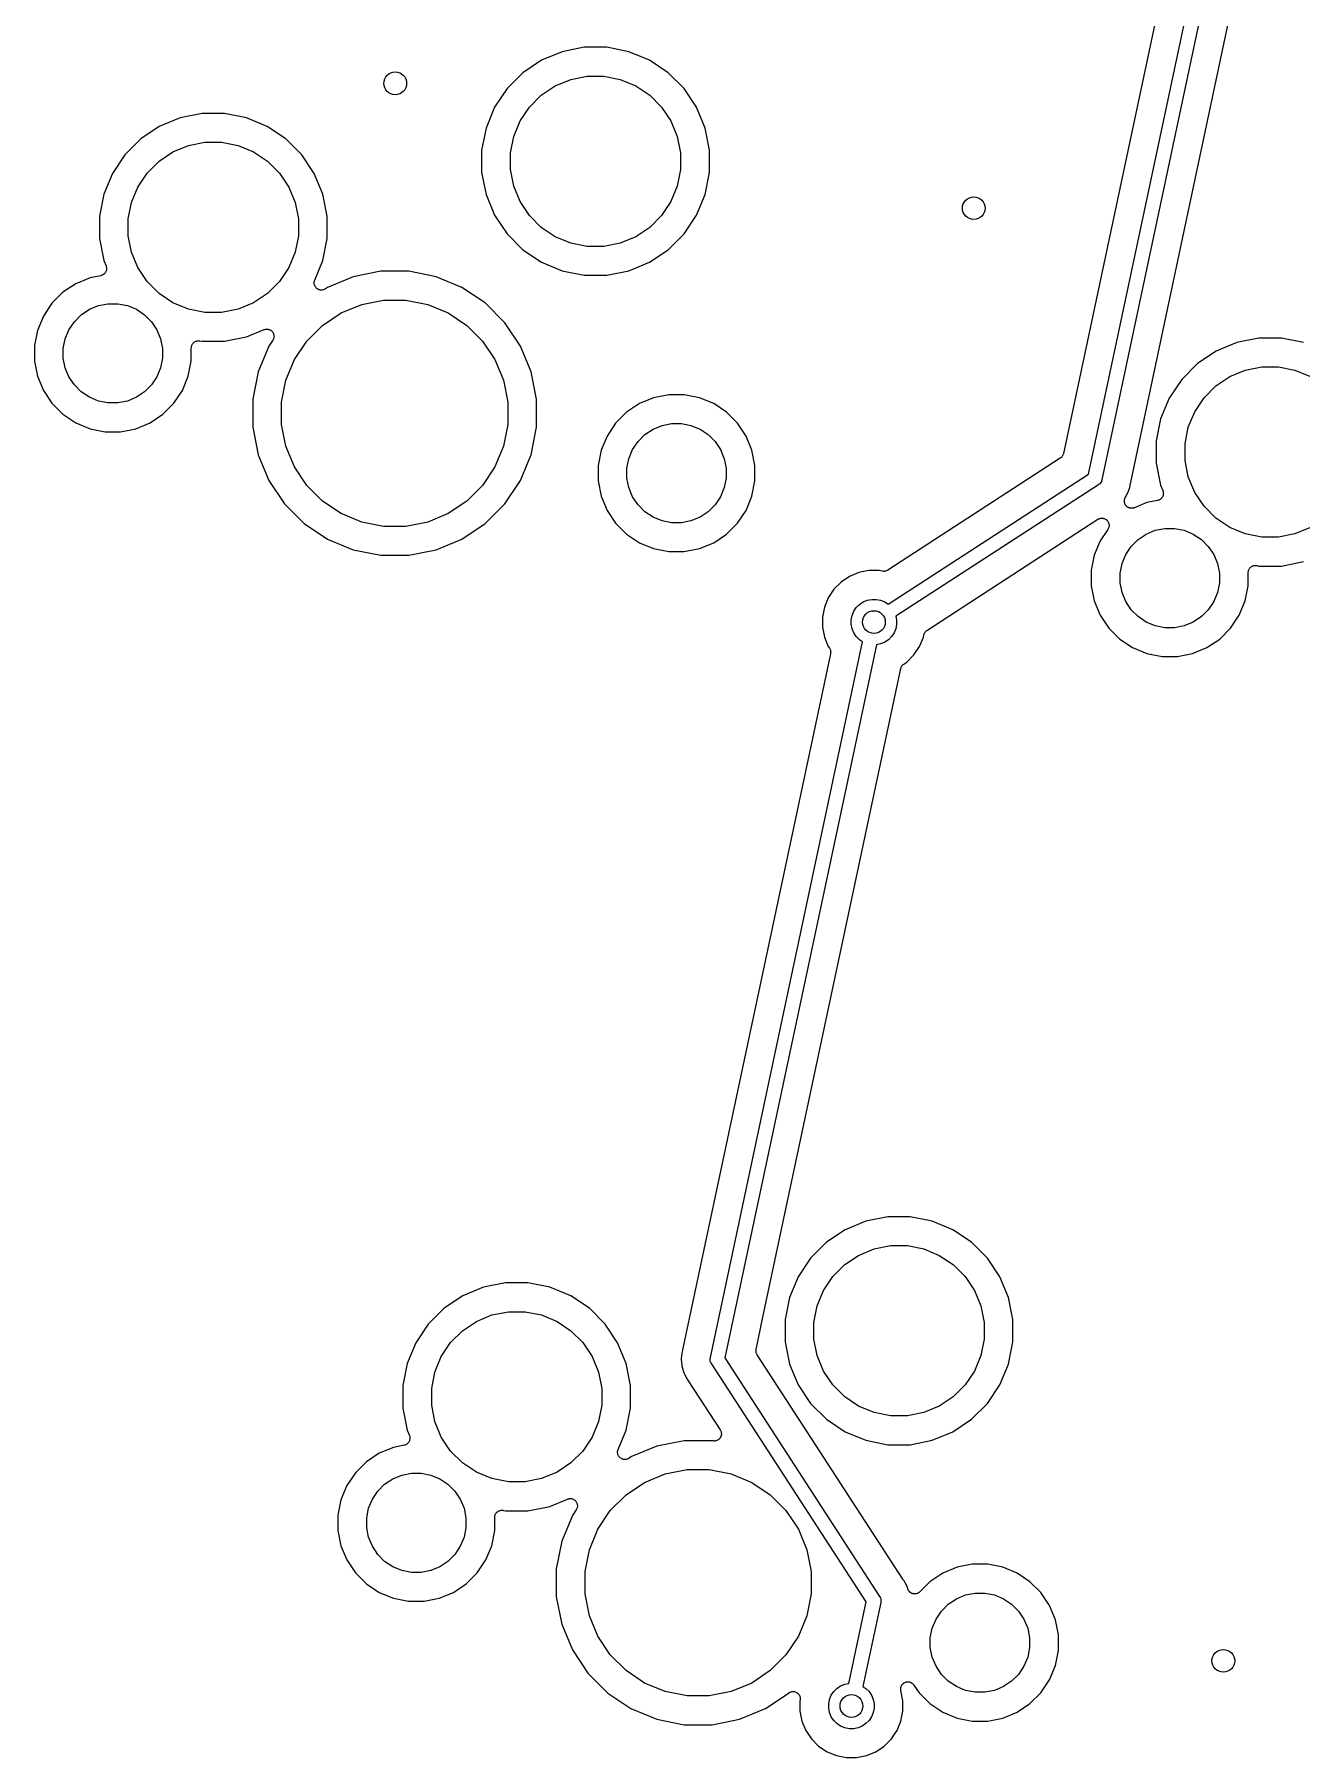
# Model space of a CAD drawing. Extents: x 59 to 2996, y -153 to 1402.
# Drawn here: x 569.7 to 592.05, y 632.68 to 663.05 of the extents above; entities that cross this region are included whole.
import ezdxf

# ---------------------------------------------------------------- set-up
doc = ezdxf.new("R2010")
doc.units = 0
doc.layers.add('BLACK', color=7, linetype='CONTINUOUS')

msp = doc.modelspace()

# ---------------------------------------------------------------- linework, layer by layer
at = {"layer": 'BLACK', "linetype": 'Continuous'}
for points in [[(591.634, 669.836), (588.524, 655.201), (588.523, 655.195), (588.521, 655.189), (588.521, 655.189), (588.519, 655.182), (588.516, 655.172), (588.504, 655.15), (588.488, 655.131), (588.473, 655.12), (588.473, 655.12), (588.469, 655.116), (588.463, 655.113), (584.893, 652.795), (584.906, 652.731), (584.906, 652.653), (584.89, 652.575), (584.86, 652.503), (584.816, 652.437), (584.761, 652.381), (584.695, 652.338), (584.622, 652.307), (584.549, 652.293), (581.877, 639.723), (584.605, 635.521), (584.609, 635.516), (584.612, 635.511), (584.612, 635.511), (584.621, 635.494), (584.627, 635.471), (584.629, 635.447), (584.63, 635.446), (584.627, 635.428), (584.627, 635.428), (584.627, 635.422), (584.625, 635.416), (584.31, 633.936), (584.364, 633.9), (584.42, 633.845), (584.463, 633.779), (584.494, 633.706), (584.509, 633.629), (584.509, 633.55), (584.494, 633.473), (584.463, 633.4), (584.42, 633.335), (584.364, 633.279), (584.298, 633.235), (584.226, 633.205), (584.148, 633.19), (584.07, 633.19), (583.992, 633.205), (583.919, 633.235), (583.854, 633.279), (583.798, 633.335), (583.754, 633.4), (583.724, 633.473), (583.709, 633.55), (583.709, 633.629), (583.724, 633.706), (583.754, 633.779), (583.798, 633.845), (583.854, 633.9), (583.919, 633.944), (583.992, 633.974), (584.066, 633.989), (584.371, 635.423), (581.642, 639.625), (581.638, 639.63), (581.636, 639.635), (581.636, 639.635), (581.627, 639.652), (581.62, 639.675), (581.618, 639.7), (581.618, 639.702), (581.62, 639.718), (581.62, 639.718), (581.621, 639.724), (581.623, 639.73), (584.304, 652.346), (584.251, 652.381), (584.195, 652.437), (584.151, 652.503), (584.121, 652.575), (584.106, 652.653), (584.106, 652.731), (584.121, 652.809), (584.151, 652.882), (584.195, 652.947), (584.251, 653.003), (584.316, 653.047), (584.389, 653.077), (584.466, 653.092), (584.545, 653.092), (584.622, 653.077), (584.695, 653.047), (584.758, 653.005), (588.289, 655.298), (591.39, 669.888)], [(590.826, 669.677), (587.846, 655.661), (587.846, 655.66), (587.846, 655.66), (587.846, 655.66), (587.846, 655.659), (587.842, 655.648), (587.839, 655.637), (587.838, 655.636), (587.838, 655.635), (587.832, 655.625), (587.827, 655.615), (587.826, 655.614), (587.826, 655.614), (587.818, 655.605), (587.811, 655.596), (587.81, 655.596), (587.81, 655.595), (587.801, 655.588), (587.791, 655.581), (584.751, 653.606), (584.749, 653.605), (584.739, 653.6), (584.73, 653.595), (584.728, 653.594), (584.727, 653.594), (584.716, 653.591), (584.706, 653.588), (584.705, 653.588), (584.703, 653.587), (584.692, 653.586), (584.681, 653.585), (584.68, 653.586), (584.678, 653.585), (584.668, 653.587), (584.657, 653.588), (584.595, 653.6), (584.416, 653.6), (584.241, 653.565), (584.076, 653.497), (583.927, 653.397), (583.8, 653.271), (583.701, 653.122), (583.633, 652.957), (583.598, 652.781), (583.598, 652.603), (583.633, 652.427), (583.701, 652.262), (583.721, 652.231), (583.722, 652.23), (583.722, 652.23), (583.723, 652.23), (583.728, 652.219), (583.734, 652.208), (583.734, 652.208), (583.734, 652.208), (583.737, 652.196), (583.741, 652.184), (583.741, 652.184), (583.741, 652.184), (583.742, 652.172), (583.743, 652.159), (583.743, 652.159), (583.743, 652.159), (583.741, 652.147), (583.74, 652.135), (583.74, 652.135), (583.74, 652.134), (581.132, 639.866), (581.132, 639.865), (581.13, 639.859), (581.129, 639.854), (581.122, 639.83), (581.119, 639.806), (581.119, 639.806), (581.108, 639.706), (581.118, 639.582), (581.153, 639.462), (581.164, 639.44), (581.164, 639.44), (581.21, 639.352), (581.226, 639.332), (581.227, 639.331), (581.23, 639.326), (581.233, 639.322), (581.796, 638.455), (581.797, 638.454), (581.802, 638.444), (581.807, 638.434), (581.808, 638.433), (581.808, 638.432), (581.811, 638.421), (581.814, 638.41), (581.814, 638.409), (581.815, 638.408), (581.816, 638.397), (581.817, 638.385), (581.816, 638.384), (581.816, 638.383), (581.815, 638.372), (581.814, 638.361), (581.814, 638.36), (581.813, 638.359), (581.81, 638.348), (581.807, 638.337), (581.806, 638.336), (581.806, 638.335), (581.8, 638.325), (581.795, 638.315), (581.794, 638.314), (581.794, 638.313), (581.786, 638.305), (581.779, 638.296), (581.778, 638.295), (581.777, 638.295), (581.768, 638.288), (581.76, 638.28), (581.759, 638.28), (581.758, 638.279), (581.748, 638.274), (581.738, 638.269), (581.737, 638.269), (581.736, 638.268), (581.725, 638.265), (581.714, 638.262), (581.713, 638.262), (581.712, 638.261), (581.701, 638.26), (581.689, 638.259), (581.688, 638.259), (581.687, 638.259), (581.676, 638.261), (581.665, 638.262), (581.653, 638.264), (581.16, 638.264), (580.676, 638.168), (580.221, 637.979), (580.184, 637.954), (580.182, 637.953), (580.182, 637.953), (580.182, 637.953), (580.182, 637.953), (580.171, 637.948), (580.16, 637.942), (580.16, 637.942), (580.16, 637.942), (580.148, 637.938), (580.137, 637.935), (580.136, 637.935), (580.136, 637.935), (580.124, 637.934), (580.112, 637.933), (580.112, 637.933), (580.112, 637.933), (580.099, 637.934), (580.087, 637.935), (580.087, 637.936), (580.087, 637.936), (580.075, 637.939), (580.064, 637.943), (580.063, 637.943), (580.063, 637.943), (580.053, 637.949), (580.042, 637.955), (580.042, 637.955), (580.041, 637.955), (580.032, 637.963), (580.023, 637.971), (580.023, 637.971), (580.022, 637.971), (580.015, 637.98), (580.007, 637.99), (580.007, 637.99), (580.007, 637.99), (580.001, 638.001), (579.995, 638.012), (579.995, 638.012), (579.995, 638.012), (579.992, 638.024), (579.988, 638.035), (579.988, 638.036), (579.988, 638.036), (579.987, 638.048), (579.986, 638.06), (579.986, 638.06), (579.986, 638.06), (579.987, 638.073), (579.988, 638.085), (579.988, 638.085), (579.988, 638.085), (579.992, 638.097), (579.996, 638.108), (580.138, 638.453), (580.216, 638.841), (580.216, 639.237), (580.138, 639.625), (579.987, 639.99), (579.767, 640.319), (579.488, 640.599), (579.159, 640.818), (578.793, 640.97), (578.405, 641.047), (578.01, 641.047), (577.622, 640.97), (577.256, 640.818), (576.928, 640.599), (576.648, 640.319), (576.428, 639.99), (576.277, 639.625), (576.2, 639.237), (576.2, 638.841), (576.277, 638.453), (576.316, 638.359), (576.316, 638.358), (576.316, 638.358), (576.316, 638.358), (576.316, 638.357), (576.32, 638.346), (576.323, 638.334), (576.323, 638.334), (576.323, 638.334), (576.324, 638.322), (576.325, 638.31), (576.325, 638.309), (576.325, 638.309), (576.324, 638.297), (576.323, 638.285), (576.323, 638.285), (576.323, 638.284), (576.319, 638.273), (576.315, 638.261), (576.315, 638.261), (576.315, 638.261), (576.309, 638.25), (576.304, 638.24), (576.303, 638.239), (576.303, 638.239), (576.296, 638.23), (576.288, 638.22), (576.288, 638.22), (576.287, 638.22), (576.278, 638.212), (576.269, 638.205), (576.268, 638.205), (576.268, 638.204), (576.257, 638.199), (576.247, 638.193), (576.246, 638.193), (576.246, 638.193), (576.235, 638.189), (576.223, 638.186), (576.034, 638.148), (575.782, 638.044), (575.556, 637.893), (575.363, 637.7), (575.212, 637.474), (575.107, 637.222), (575.054, 636.955), (575.054, 636.682), (575.107, 636.415), (575.212, 636.163), (575.363, 635.937), (575.556, 635.744), (575.782, 635.593), (576.034, 635.489), (576.301, 635.435), (576.573, 635.435), (576.841, 635.489), (577.092, 635.593), (577.319, 635.744), (577.511, 635.937), (577.663, 636.163), (577.767, 636.415), (577.82, 636.682), (577.82, 636.914), (577.82, 636.915), (577.82, 636.915), (577.82, 636.915), (577.82, 636.916), (577.822, 636.928), (577.823, 636.939), (577.823, 636.94), (577.823, 636.94), (577.827, 636.952), (577.83, 636.963), (577.83, 636.963), (577.83, 636.964), (577.836, 636.974), (577.842, 636.985), (577.842, 636.985), (577.842, 636.986), (577.85, 636.995), (577.858, 637.004), (577.858, 637.004), (577.858, 637.005), (577.868, 637.012), (577.877, 637.02), (577.877, 637.02), (577.878, 637.02), (577.888, 637.026), (577.899, 637.031), (577.899, 637.031), (577.9, 637.032), (577.911, 637.035), (577.923, 637.038), (577.923, 637.038), (577.923, 637.039), (577.935, 637.04), (577.947, 637.041), (577.948, 637.041), (577.948, 637.041), (577.96, 637.04), (577.972, 637.038), (578.01, 637.031), (578.405, 637.031), (578.793, 637.108), (579.102, 637.236), (579.104, 637.237), (579.104, 637.237), (579.104, 637.237), (579.104, 637.237), (579.116, 637.24), (579.127, 637.243), (579.127, 637.243), (579.128, 637.244), (579.14, 637.245), (579.152, 637.246), (579.152, 637.246), (579.152, 637.246), (579.165, 637.244), (579.177, 637.243), (579.177, 637.243), (579.177, 637.243), (579.189, 637.239), (579.2, 637.236), (579.2, 637.236), (579.201, 637.235), (579.212, 637.23), (579.222, 637.224), (579.222, 637.224), (579.222, 637.224), (579.232, 637.216), (579.241, 637.208), (579.241, 637.208), (579.241, 637.208), (579.249, 637.198), (579.257, 637.189), (579.257, 637.189), (579.257, 637.188), (579.263, 637.177), (579.268, 637.167), (579.268, 637.167), (579.268, 637.166), (579.272, 637.154), (579.275, 637.143), (579.275, 637.143), (579.276, 637.143), (579.277, 637.13), (579.278, 637.118), (579.278, 637.118), (579.278, 637.118), (579.277, 637.106), (579.275, 637.094), (579.275, 637.094), (579.275, 637.093), (579.272, 637.081), (579.268, 637.07), (579.268, 637.07), (579.268, 637.07), (579.262, 637.059), (579.256, 637.048), (579.189, 636.947), (579, 636.492), (578.904, 636.009), (578.904, 635.516), (579, 635.032), (579.189, 634.577), (579.463, 634.167), (579.811, 633.819), (580.221, 633.545), (580.676, 633.356), (581.16, 633.26), (581.653, 633.26), (582.136, 633.356), (582.591, 633.545), (583.009, 633.824), (583.01, 633.825), (583.01, 633.825), (583.01, 633.825), (583.01, 633.825), (583.021, 633.831), (583.032, 633.836), (583.032, 633.836), (583.032, 633.836), (583.044, 633.84), (583.056, 633.843), (583.056, 633.843), (583.056, 633.843), (583.068, 633.844), (583.08, 633.845), (583.08, 633.845), (583.081, 633.845), (583.093, 633.844), (583.105, 633.843), (583.105, 633.843), (583.105, 633.843), (583.117, 633.839), (583.129, 633.835), (583.129, 633.835), (583.129, 633.835), (583.14, 633.829), (583.15, 633.824), (583.151, 633.823), (583.151, 633.823), (583.16, 633.816), (583.169, 633.808), (583.17, 633.808), (583.17, 633.807), (583.177, 633.798), (583.185, 633.789), (583.185, 633.788), (583.185, 633.788), (583.191, 633.777), (583.197, 633.767), (583.197, 633.766), (583.197, 633.766), (583.2, 633.754), (583.204, 633.743), (583.204, 633.743), (583.204, 633.743), (583.205, 633.73), (583.206, 633.718), (583.206, 633.718), (583.206, 633.718), (583.205, 633.706), (583.204, 633.694), (583.201, 633.679), (583.201, 633.5), (583.236, 633.325), (583.304, 633.16), (583.404, 633.011), (583.53, 632.884), (583.679, 632.785), (583.844, 632.717), (584.02, 632.682), (584.198, 632.682), (584.374, 632.717), (584.539, 632.785), (584.688, 632.884), (584.814, 633.011), (584.858, 633.077), (584.858, 633.077), (584.914, 633.16), (584.982, 633.325), (585.017, 633.5), (585.017, 633.679), (584.98, 633.865), (584.98, 633.867), (584.98, 633.867), (584.98, 633.867), (584.98, 633.867), (584.979, 633.879), (584.978, 633.891), (584.978, 633.891), (584.978, 633.891), (584.979, 633.904), (584.98, 633.916), (584.98, 633.916), (584.98, 633.916), (584.984, 633.928), (584.988, 633.94), (584.988, 633.94), (584.988, 633.94), (584.994, 633.951), (585, 633.961), (585, 633.961), (585, 633.961), (585.008, 633.971), (585.015, 633.98), (585.016, 633.98), (585.016, 633.98), (585.025, 633.988), (585.035, 633.996), (585.035, 633.996), (585.035, 633.996), (585.046, 634.002), (585.057, 634.007), (585.057, 634.007), (585.057, 634.007), (585.068, 634.011), (585.08, 634.014), (585.081, 634.014), (585.081, 634.015), (585.093, 634.016), (585.105, 634.017), (585.105, 634.017), (585.105, 634.017), (585.118, 634.015), (585.13, 634.014), (585.13, 634.014), (585.13, 634.014), (585.142, 634.011), (585.153, 634.007), (585.154, 634.007), (585.154, 634.007), (585.165, 634.001), (585.175, 633.995), (585.175, 633.995), (585.175, 633.995), (585.185, 633.987), (585.194, 633.979), (585.195, 633.979), (585.195, 633.979), (585.202, 633.97), (585.21, 633.96), (585.301, 633.824), (585.494, 633.632), (585.72, 633.48), (585.972, 633.376), (586.239, 633.323), (586.511, 633.323), (586.779, 633.376), (587.03, 633.48), (587.257, 633.632), (587.449, 633.824), (587.601, 634.051), (587.705, 634.303), (587.758, 634.57), (587.758, 634.842), (587.705, 635.109), (587.601, 635.361), (587.449, 635.588), (587.257, 635.78), (587.03, 635.932), (586.779, 636.036), (586.511, 636.089), (586.239, 636.089), (585.972, 636.036), (585.72, 635.932), (585.494, 635.78), (585.315, 635.601), (585.313, 635.6), (585.308, 635.596), (585.303, 635.591), (585.298, 635.588), (585.294, 635.585), (585.288, 635.581), (585.282, 635.578), (585.277, 635.576), (585.272, 635.573), (585.265, 635.571), (585.259, 635.569), (585.254, 635.568), (585.248, 635.566), (585.241, 635.566), (585.235, 635.564), (585.229, 635.565), (585.223, 635.564), (585.217, 635.565), (585.21, 635.565), (585.204, 635.566), (585.199, 635.567), (585.192, 635.569), (585.186, 635.57), (585.181, 635.572), (585.175, 635.574), (585.169, 635.577), (585.163, 635.58), (585.158, 635.583), (585.153, 635.586), (585.148, 635.59), (585.143, 635.594), (585.139, 635.598), (585.134, 635.602), (585.13, 635.607), (585.125, 635.612), (585.122, 635.617), (585.119, 635.621), (585.116, 635.627), (585.112, 635.633), (585.11, 635.638), (585.107, 635.643), (585.105, 635.65), (585.103, 635.656), (585.095, 635.684), (585.049, 635.772), (585.049, 635.772), (585.049, 635.772), (585.037, 635.794), (585.022, 635.814), (585.021, 635.815), (585.018, 635.82), (585.014, 635.824), (582.446, 639.779), (582.446, 639.779), (582.446, 639.779), (582.446, 639.779), (582.445, 639.78), (582.44, 639.791), (582.435, 639.801), (582.434, 639.802), (582.434, 639.803), (582.431, 639.814), (582.428, 639.825), (582.428, 639.826), (582.427, 639.826), (582.427, 639.838), (582.426, 639.85), (582.426, 639.851), (582.426, 639.851), (582.427, 639.863), (582.428, 639.874), (582.549, 640.44), (584.979, 651.873), (584.979, 651.874), (584.983, 651.885), (584.986, 651.895), (584.986, 651.897), (584.987, 651.898), (584.992, 651.907), (584.997, 651.917), (584.998, 651.918), (584.999, 651.92), (585.006, 651.928), (585.013, 651.936), (585.014, 651.937), (585.015, 651.938), (585.024, 651.945), (585.032, 651.952), (585.085, 651.987), (585.211, 652.113), (585.31, 652.262), (585.379, 652.427), (585.386, 652.463), (585.386, 652.465), (585.386, 652.465), (585.386, 652.465), (585.39, 652.477), (585.394, 652.489), (585.394, 652.489), (585.394, 652.489), (585.4, 652.499), (585.406, 652.51), (585.406, 652.51), (585.406, 652.511), (585.414, 652.52), (585.422, 652.529), (585.422, 652.529), (585.422, 652.529), (585.432, 652.537), (585.441, 652.545), (585.441, 652.545), (585.441, 652.545), (588.456, 654.503), (588.456, 654.503), (588.456, 654.503), (588.458, 654.504), (588.468, 654.509), (588.478, 654.514), (588.479, 654.514), (588.48, 654.515), (588.491, 654.518), (588.502, 654.521), (588.503, 654.521), (588.504, 654.521), (588.515, 654.522), (588.526, 654.523), (588.527, 654.523), (588.528, 654.523), (588.54, 654.522), (588.551, 654.521), (588.552, 654.52), (588.553, 654.52), (588.564, 654.517), (588.575, 654.513), (588.576, 654.513), (588.577, 654.512), (588.586, 654.507), (588.597, 654.501), (588.597, 654.501), (588.598, 654.5), (588.607, 654.493), (588.616, 654.485), (588.616, 654.485), (588.617, 654.484), (588.624, 654.475), (588.631, 654.466), (588.632, 654.465), (588.632, 654.465), (588.637, 654.454), (588.643, 654.444), (588.643, 654.443), (588.644, 654.443), (588.647, 654.431), (588.65, 654.421), (588.65, 654.42), (588.65, 654.419), (588.651, 654.407), (588.652, 654.396), (588.652, 654.395), (588.652, 654.394), (588.651, 654.383), (588.65, 654.371), (588.65, 654.37), (588.649, 654.369), (588.646, 654.358), (588.643, 654.347), (588.642, 654.347), (588.642, 654.346), (588.636, 654.336), (588.631, 654.326), (588.495, 654.123), (588.391, 653.871), (588.338, 653.604), (588.338, 653.331), (588.391, 653.064), (588.495, 652.813), (588.647, 652.586), (588.839, 652.393), (589.066, 652.242), (589.318, 652.138), (589.585, 652.085), (589.857, 652.085), (590.124, 652.138), (590.376, 652.242), (590.603, 652.393), (590.795, 652.586), (590.947, 652.813), (591.051, 653.064), (591.104, 653.331), (591.104, 653.563), (591.104, 653.564), (591.104, 653.564), (591.104, 653.564), (591.104, 653.565), (591.105, 653.577), (591.107, 653.589), (591.107, 653.589), (591.107, 653.59), (591.11, 653.601), (591.114, 653.612), (591.114, 653.613), (591.114, 653.613), (591.12, 653.624), (591.126, 653.634), (591.126, 653.635), (591.126, 653.635), (591.134, 653.644), (591.142, 653.653), (591.142, 653.654), (591.142, 653.654), (591.151, 653.661), (591.161, 653.669), (591.161, 653.669), (591.161, 653.669), (591.172, 653.675), (591.183, 653.681), (591.183, 653.681), (591.183, 653.681), (591.195, 653.684), (591.206, 653.688), (591.207, 653.688), (591.207, 653.688), (591.219, 653.689), (591.231, 653.69), (591.231, 653.69), (591.232, 653.69), (591.244, 653.689), (591.256, 653.688), (591.294, 653.68), (591.689, 653.68), (592.077, 653.757)], [(592.077, 657.619), (591.689, 657.696), (591.294, 657.696), (590.906, 657.619), (590.54, 657.468), (590.211, 657.248), (589.932, 656.968), (589.712, 656.639), (589.56, 656.274), (589.483, 655.886), (589.483, 655.49), (589.56, 655.102), (589.599, 655.008), (589.6, 655.007), (589.6, 655.007), (589.6, 655.007), (589.6, 655.007), (589.603, 654.995), (589.607, 654.984), (589.607, 654.983), (589.607, 654.983), (589.608, 654.971), (589.609, 654.959), (589.609, 654.959), (589.609, 654.958), (589.608, 654.946), (589.606, 654.934), (589.606, 654.934), (589.606, 654.934), (589.603, 654.922), (589.599, 654.911), (589.599, 654.91), (589.599, 654.91), (589.593, 654.899), (589.587, 654.889), (589.587, 654.889), (589.587, 654.888), (589.579, 654.879), (589.572, 654.87), (589.571, 654.869), (589.571, 654.869), (589.562, 654.862), (589.552, 654.854), (589.552, 654.854), (589.552, 654.854), (589.541, 654.848), (589.531, 654.842), (589.53, 654.842), (589.53, 654.842), (589.518, 654.839), (589.507, 654.835), (589.318, 654.798), (589.098, 654.706), (589.096, 654.706), (589.089, 654.704), (589.083, 654.701), (589.077, 654.7), (589.072, 654.699), (589.065, 654.698), (589.058, 654.697), (589.053, 654.697), (589.047, 654.697), (589.041, 654.698), (589.034, 654.698), (589.028, 654.699), (589.023, 654.699), (589.016, 654.702), (589.01, 654.703), (589.004, 654.705), (588.999, 654.707), (588.993, 654.71), (588.987, 654.713), (588.982, 654.716), (588.977, 654.719), (588.972, 654.723), (588.966, 654.727), (588.963, 654.731), (588.958, 654.735), (588.954, 654.74), (588.949, 654.745), (588.946, 654.75), (588.943, 654.754), (588.94, 654.76), (588.936, 654.766), (588.934, 654.771), (588.931, 654.776), (588.929, 654.783), (588.927, 654.789), (588.926, 654.794), (588.924, 654.8), (588.924, 654.807), (588.922, 654.813), (588.922, 654.819), (588.922, 654.824), (588.923, 654.831), (588.923, 654.838), (588.924, 654.844), (588.924, 654.849), (588.926, 654.856), (588.928, 654.862), (588.93, 654.867), (588.932, 654.873), (588.935, 654.879), (588.938, 654.885), (588.985, 654.97), (589.015, 655.065), (589.015, 655.065), (589.022, 655.089), (589.025, 655.114), (589.025, 655.116), (589.026, 655.121), (589.027, 655.126), (592.064, 669.415)], [(592.202, 654.359), (591.929, 654.246), (591.639, 654.188), (591.344, 654.188), (591.054, 654.246), (590.781, 654.359), (590.535, 654.523), (590.326, 654.732), (590.162, 654.978), (590.049, 655.251), (589.991, 655.54), (589.991, 655.836), (590.049, 656.126), (590.162, 656.399), (590.326, 656.644), (590.535, 656.853), (590.781, 657.017), (591.054, 657.131), (591.344, 657.188), (591.639, 657.188), (591.929, 657.131), (592.202, 657.017)]]:
    msp.add_lwpolyline(points, dxfattribs=at)
for points in [[(579.011, 662.744), (578.646, 662.593), (578.317, 662.373), (578.037, 662.093), (577.817, 661.764), (577.666, 661.399), (577.589, 661.011), (577.589, 660.615), (577.666, 660.227), (577.817, 659.862), (578.037, 659.533), (578.317, 659.253), (578.646, 659.034), (579.011, 658.882), (579.399, 658.805), (579.795, 658.805), (580.183, 658.882), (580.548, 659.034), (580.877, 659.253), (581.157, 659.533), (581.376, 659.862), (581.528, 660.227), (581.605, 660.615), (581.605, 661.011), (581.528, 661.399), (581.376, 661.764), (581.157, 662.093), (580.877, 662.373), (580.548, 662.593), (580.183, 662.744), (579.795, 662.821), (579.399, 662.821)], [(580.307, 662.142), (580.553, 661.978), (580.762, 661.769), (580.926, 661.524), (581.039, 661.251), (581.097, 660.961), (581.097, 660.665), (581.039, 660.376), (580.926, 660.103), (580.762, 659.857), (580.553, 659.648), (580.307, 659.484), (580.034, 659.371), (579.745, 659.313), (579.449, 659.313), (579.159, 659.371), (578.886, 659.484), (578.641, 659.648), (578.432, 659.857), (578.268, 660.103), (578.155, 660.376), (578.097, 660.665), (578.097, 660.961), (578.155, 661.251), (578.268, 661.524), (578.432, 661.769), (578.641, 661.978), (578.886, 662.142), (579.159, 662.255), (579.449, 662.313), (579.745, 662.313), (580.034, 662.255)], [(572.272, 661.58), (571.906, 661.428), (571.578, 661.209), (571.298, 660.929), (571.078, 660.6), (570.927, 660.235), (570.85, 659.847), (570.85, 659.451), (570.927, 659.063), (570.966, 658.969), (570.966, 658.968), (570.966, 658.968), (570.966, 658.968), (570.966, 658.967), (570.97, 658.956), (570.973, 658.944), (570.973, 658.944), (570.973, 658.944), (570.974, 658.932), (570.975, 658.92), (570.975, 658.919), (570.975, 658.919), (570.974, 658.907), (570.973, 658.895), (570.973, 658.895), (570.973, 658.894), (570.969, 658.883), (570.965, 658.871), (570.965, 658.871), (570.965, 658.871), (570.959, 658.86), (570.954, 658.85), (570.953, 658.849), (570.953, 658.849), (570.946, 658.84), (570.938, 658.83), (570.938, 658.83), (570.937, 658.83), (570.928, 658.822), (570.919, 658.815), (570.918, 658.815), (570.918, 658.814), (570.907, 658.809), (570.897, 658.803), (570.896, 658.803), (570.896, 658.803), (570.885, 658.799), (570.873, 658.796), (570.684, 658.758), (570.432, 658.654), (570.206, 658.503), (570.013, 658.31), (569.862, 658.084), (569.757, 657.832), (569.704, 657.565), (569.704, 657.292), (569.757, 657.025), (569.862, 656.773), (570.013, 656.547), (570.206, 656.354), (570.432, 656.203), (570.684, 656.099), (570.951, 656.045), (571.223, 656.045), (571.491, 656.099), (571.742, 656.203), (571.969, 656.354), (572.161, 656.547), (572.313, 656.773), (572.417, 657.025), (572.47, 657.292), (572.47, 657.524), (572.47, 657.525), (572.47, 657.525), (572.47, 657.525), (572.47, 657.526), (572.472, 657.538), (572.473, 657.549), (572.473, 657.55), (572.473, 657.55), (572.477, 657.562), (572.48, 657.573), (572.48, 657.573), (572.48, 657.574), (572.486, 657.584), (572.492, 657.595), (572.492, 657.595), (572.492, 657.596), (572.5, 657.605), (572.508, 657.614), (572.508, 657.614), (572.508, 657.615), (572.518, 657.622), (572.527, 657.63), (572.527, 657.63), (572.528, 657.63), (572.538, 657.636), (572.549, 657.641), (572.549, 657.641), (572.55, 657.642), (572.561, 657.645), (572.573, 657.648), (572.573, 657.648), (572.573, 657.649), (572.585, 657.65), (572.597, 657.651), (572.598, 657.651), (572.598, 657.651), (572.61, 657.65), (572.622, 657.648), (572.66, 657.641), (573.055, 657.641), (573.443, 657.718), (573.752, 657.846), (573.754, 657.847), (573.754, 657.847), (573.754, 657.847), (573.754, 657.847), (573.766, 657.85), (573.777, 657.853), (573.777, 657.853), (573.778, 657.854), (573.79, 657.855), (573.802, 657.856), (573.802, 657.856), (573.802, 657.856), (573.815, 657.854), (573.827, 657.853), (573.827, 657.853), (573.827, 657.853), (573.839, 657.849), (573.85, 657.846), (573.85, 657.846), (573.851, 657.845), (573.862, 657.84), (573.872, 657.834), (573.872, 657.834), (573.872, 657.834), (573.882, 657.826), (573.891, 657.818), (573.891, 657.818), (573.891, 657.818), (573.899, 657.808), (573.907, 657.799), (573.907, 657.799), (573.907, 657.798), (573.913, 657.787), (573.918, 657.777), (573.918, 657.777), (573.918, 657.776), (573.922, 657.765), (573.925, 657.753), (573.925, 657.753), (573.925, 657.753), (573.927, 657.74), (573.928, 657.728), (573.928, 657.728), (573.928, 657.728), (573.927, 657.716), (573.925, 657.704), (573.925, 657.704), (573.925, 657.703), (573.922, 657.691), (573.918, 657.68), (573.918, 657.68), (573.918, 657.68), (573.912, 657.669), (573.906, 657.658), (573.839, 657.557), (573.65, 657.102), (573.554, 656.619), (573.554, 656.126), (573.65, 655.642), (573.839, 655.187), (574.113, 654.777), (574.461, 654.429), (574.871, 654.155), (575.326, 653.966), (575.81, 653.87), (576.303, 653.87), (576.786, 653.966), (577.241, 654.155), (577.651, 654.429), (578, 654.777), (578.273, 655.187), (578.408, 655.513), (578.462, 655.642), (578.558, 656.126), (578.558, 656.619), (578.462, 657.102), (578.273, 657.557), (578, 657.967), (577.651, 658.316), (577.241, 658.589), (576.786, 658.778), (576.303, 658.874), (575.81, 658.874), (575.326, 658.778), (574.871, 658.589), (574.833, 658.564), (574.832, 658.563), (574.832, 658.563), (574.832, 658.563), (574.832, 658.563), (574.821, 658.558), (574.81, 658.552), (574.81, 658.552), (574.81, 658.552), (574.798, 658.548), (574.787, 658.545), (574.786, 658.545), (574.786, 658.545), (574.774, 658.544), (574.762, 658.543), (574.762, 658.543), (574.761, 658.543), (574.749, 658.544), (574.737, 658.545), (574.737, 658.546), (574.737, 658.546), (574.725, 658.549), (574.714, 658.553), (574.713, 658.553), (574.713, 658.553), (574.703, 658.559), (574.692, 658.565), (574.692, 658.565), (574.691, 658.565), (574.682, 658.573), (574.673, 658.581), (574.673, 658.581), (574.672, 658.581), (574.665, 658.59), (574.657, 658.6), (574.657, 658.6), (574.657, 658.6), (574.651, 658.611), (574.645, 658.622), (574.645, 658.622), (574.645, 658.622), (574.642, 658.634), (574.638, 658.645), (574.638, 658.646), (574.638, 658.646), (574.637, 658.658), (574.636, 658.67), (574.636, 658.67), (574.636, 658.67), (574.637, 658.683), (574.638, 658.695), (574.638, 658.695), (574.638, 658.695), (574.642, 658.707), (574.646, 658.718), (574.788, 659.063), (574.866, 659.451), (574.866, 659.847), (574.788, 660.235), (574.637, 660.6), (574.417, 660.929), (574.413, 660.934), (574.412, 660.934), (574.138, 661.209), (573.809, 661.428), (573.443, 661.58), (573.055, 661.657), (572.66, 661.657)], [(573.568, 660.978), (573.814, 660.814), (574.023, 660.605), (574.187, 660.359), (574.3, 660.086), (574.358, 659.797), (574.358, 659.501), (574.3, 659.211), (574.187, 658.938), (574.023, 658.693), (573.814, 658.484), (573.568, 658.32), (573.295, 658.207), (573.005, 658.149), (572.71, 658.149), (572.42, 658.207), (572.147, 658.32), (571.901, 658.484), (571.692, 658.693), (571.528, 658.938), (571.415, 659.211), (571.358, 659.501), (571.358, 659.797), (571.415, 660.086), (571.528, 660.359), (571.692, 660.605), (571.901, 660.814), (572.147, 660.978), (572.42, 661.091), (572.71, 661.149), (573.005, 661.149), (573.295, 661.091)], [(577.001, 658.139), (577.327, 657.921), (577.605, 657.643), (577.823, 657.317), (577.973, 656.954), (578.05, 656.569), (578.05, 656.176), (577.973, 655.791), (577.823, 655.428), (577.605, 655.101), (577.327, 654.823), (577.001, 654.605), (576.638, 654.455), (576.253, 654.378), (575.86, 654.378), (575.475, 654.455), (575.112, 654.605), (574.785, 654.823), (574.507, 655.101), (574.289, 655.428), (574.139, 655.791), (574.062, 656.176), (574.062, 656.569), (574.139, 656.954), (574.289, 657.317), (574.507, 657.643), (574.785, 657.921), (575.112, 658.139), (575.475, 658.29), (575.86, 658.366), (576.253, 658.366), (576.638, 658.29)], [(571.502, 658.204), (571.645, 658.108), (571.767, 657.986), (571.863, 657.843), (571.929, 657.684), (571.962, 657.515), (571.962, 657.342), (571.929, 657.173), (571.863, 657.014), (571.767, 656.871), (571.645, 656.749), (571.502, 656.653), (571.342, 656.587), (571.173, 656.553), (571.001, 656.553), (570.832, 656.587), (570.673, 656.653), (570.529, 656.749), (570.408, 656.871), (570.312, 657.014), (570.246, 657.173), (570.212, 657.342), (570.212, 657.515), (570.246, 657.684), (570.312, 657.843), (570.408, 657.986), (570.529, 658.108), (570.673, 658.204), (570.832, 658.27), (571.001, 658.303), (571.173, 658.303), (571.342, 658.27)], [(580.622, 656.646), (580.37, 656.542), (580.144, 656.39), (579.951, 656.198), (579.8, 655.971), (579.695, 655.719), (579.642, 655.452), (579.642, 655.18), (579.695, 654.913), (579.8, 654.661), (579.951, 654.434), (580.144, 654.242), (580.37, 654.09), (580.622, 653.986), (580.889, 653.933), (581.161, 653.933), (581.429, 653.986), (581.68, 654.09), (581.907, 654.242), (582.099, 654.434), (582.251, 654.661), (582.355, 654.913), (582.408, 655.18), (582.408, 655.452), (582.355, 655.719), (582.251, 655.971), (582.099, 656.198), (581.907, 656.39), (581.68, 656.542), (581.429, 656.646), (581.161, 656.699), (580.889, 656.699)], [(581.44, 656.091), (581.583, 655.996), (581.705, 655.874), (581.801, 655.731), (581.867, 655.571), (581.9, 655.402), (581.9, 655.23), (581.867, 655.061), (581.801, 654.902), (581.705, 654.758), (581.583, 654.636), (581.44, 654.541), (581.28, 654.475), (581.111, 654.441), (580.939, 654.441), (580.77, 654.475), (580.611, 654.541), (580.467, 654.636), (580.346, 654.758), (580.25, 654.902), (580.184, 655.061), (580.15, 655.23), (580.15, 655.402), (580.184, 655.571), (580.25, 655.731), (580.346, 655.874), (580.467, 655.996), (580.611, 656.091), (580.77, 656.157), (580.939, 656.191), (581.111, 656.191), (581.28, 656.157)], [(590.135, 654.243), (590.279, 654.147), (590.401, 654.025), (590.496, 653.882), (590.562, 653.723), (590.596, 653.554), (590.596, 653.382), (590.562, 653.212), (590.496, 653.053), (590.401, 652.91), (590.279, 652.788), (590.135, 652.692), (589.976, 652.626), (589.807, 652.593), (589.635, 652.593), (589.466, 652.626), (589.306, 652.692), (589.163, 652.788), (589.041, 652.91), (588.946, 653.053), (588.88, 653.212), (588.846, 653.382), (588.846, 653.554), (588.88, 653.723), (588.946, 653.882), (589.041, 654.025), (589.163, 654.147), (589.306, 654.243), (589.466, 654.309), (589.635, 654.343), (589.807, 654.343), (589.976, 654.309)], [(586.726, 641.154), (586.507, 641.483), (586.227, 641.763), (585.898, 641.983), (585.533, 642.134), (585.145, 642.211), (584.749, 642.211), (584.361, 642.134), (583.996, 641.983), (583.667, 641.763), (583.387, 641.483), (583.167, 641.154), (583.016, 640.789), (582.939, 640.401), (582.939, 640.005), (583.016, 639.617), (583.167, 639.252), (583.387, 638.923), (583.667, 638.643), (583.996, 638.424), (584.361, 638.272), (584.749, 638.195), (585.145, 638.195), (585.533, 638.272), (585.898, 638.424), (586.227, 638.643), (586.507, 638.923), (586.726, 639.252), (586.878, 639.617), (586.955, 640.005), (586.955, 640.401), (586.878, 640.789)], [(585.657, 641.532), (585.903, 641.368), (586.112, 641.159), (586.276, 640.914), (586.389, 640.641), (586.447, 640.351), (586.447, 640.055), (586.389, 639.766), (586.276, 639.493), (586.112, 639.247), (585.903, 639.038), (585.657, 638.874), (585.384, 638.761), (585.095, 638.703), (584.799, 638.703), (584.509, 638.761), (584.236, 638.874), (583.991, 639.038), (583.782, 639.247), (583.618, 639.493), (583.505, 639.766), (583.447, 640.055), (583.447, 640.351), (583.505, 640.641), (583.618, 640.914), (583.782, 641.159), (583.991, 641.368), (584.236, 641.532), (584.509, 641.645), (584.799, 641.703), (585.095, 641.703), (585.384, 641.645)], [(578.918, 640.368), (579.164, 640.204), (579.373, 639.995), (579.537, 639.749), (579.65, 639.476), (579.708, 639.187), (579.708, 638.891), (579.65, 638.601), (579.537, 638.328), (579.373, 638.083), (579.164, 637.874), (578.918, 637.71), (578.645, 637.597), (578.355, 637.539), (578.06, 637.539), (577.77, 637.597), (577.497, 637.71), (577.251, 637.874), (577.042, 638.083), (576.878, 638.328), (576.765, 638.601), (576.708, 638.891), (576.708, 639.187), (576.765, 639.476), (576.878, 639.749), (577.042, 639.995), (577.251, 640.204), (577.497, 640.368), (577.77, 640.481), (578.06, 640.539), (578.355, 640.539), (578.645, 640.481)], [(576.852, 637.594), (576.995, 637.498), (577.117, 637.376), (577.213, 637.233), (577.279, 637.074), (577.312, 636.905), (577.312, 636.732), (577.279, 636.563), (577.213, 636.404), (577.117, 636.261), (576.995, 636.139), (576.852, 636.043), (576.692, 635.977), (576.523, 635.943), (576.351, 635.943), (576.182, 635.977), (576.023, 636.043), (575.879, 636.139), (575.758, 636.261), (575.662, 636.404), (575.596, 636.563), (575.562, 636.732), (575.562, 636.905), (575.596, 637.074), (575.662, 637.233), (575.758, 637.376), (575.879, 637.498), (576.023, 637.594), (576.182, 637.66), (576.351, 637.693), (576.523, 637.693), (576.692, 637.66)], [(582.351, 637.529), (582.677, 637.311), (582.955, 637.033), (583.173, 636.707), (583.323, 636.344), (583.4, 635.959), (583.4, 635.566), (583.323, 635.181), (583.173, 634.818), (582.955, 634.491), (582.677, 634.213), (582.351, 633.995), (581.988, 633.845), (581.603, 633.768), (581.21, 633.768), (580.825, 633.845), (580.462, 633.995), (580.135, 634.213), (579.857, 634.491), (579.639, 634.818), (579.489, 635.181), (579.412, 635.566), (579.412, 635.959), (579.489, 636.344), (579.639, 636.707), (579.857, 637.033), (580.135, 637.311), (580.462, 637.529), (580.825, 637.68), (581.21, 637.756), (581.603, 637.756), (581.988, 637.68)], [(586.79, 635.481), (586.933, 635.386), (587.055, 635.264), (587.151, 635.121), (587.217, 634.961), (587.25, 634.792), (587.25, 634.62), (587.217, 634.451), (587.151, 634.292), (587.055, 634.148), (586.933, 634.026), (586.79, 633.931), (586.63, 633.865), (586.461, 633.831), (586.289, 633.831), (586.12, 633.865), (585.961, 633.931), (585.817, 634.026), (585.696, 634.148), (585.6, 634.292), (585.534, 634.451), (585.5, 634.62), (585.5, 634.792), (585.534, 634.961), (585.6, 635.121), (585.696, 635.264), (585.817, 635.386), (585.961, 635.481), (586.12, 635.547), (586.289, 635.581), (586.461, 635.581), (586.63, 635.547)]]:
    msp.add_lwpolyline(points, close=True, dxfattribs=at)
at = {"layer": 'BLACK'}
for centre in [(576.066, 662.186), (586.266, 659.986), (584.506, 652.692), (590.666, 634.386), (584.109, 633.59)]:
    msp.add_circle(centre, 0.2, dxfattribs=at)

doc.saveas('drawing.dxf')
